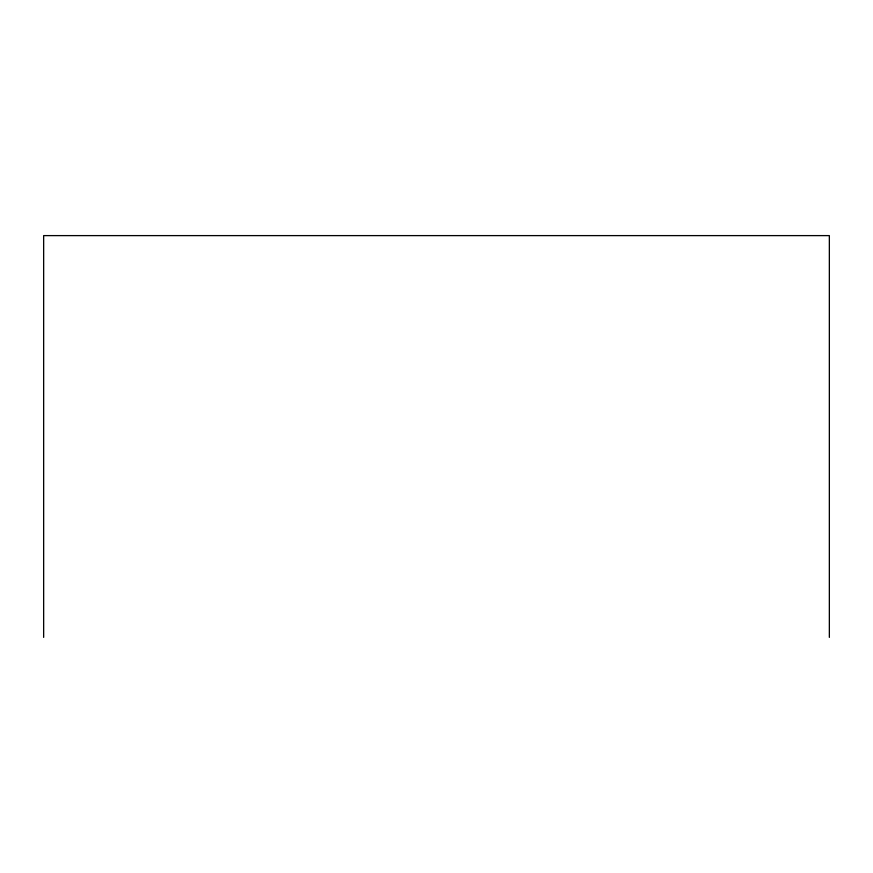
<?xml version="1.0" encoding="UTF-8"?>
<svg xmlns="http://www.w3.org/2000/svg" width="873" height="873" viewBox="0 0 873 873"><rect width="100%" height="100%" fill="white"/><g stroke="black" fill="none" stroke-linecap="round" stroke-linejoin="round"><path stroke-width="1.31" d="M829.35 637.388L829.35 235.612L43.65 235.612L43.65 637.388"/></g></svg>
